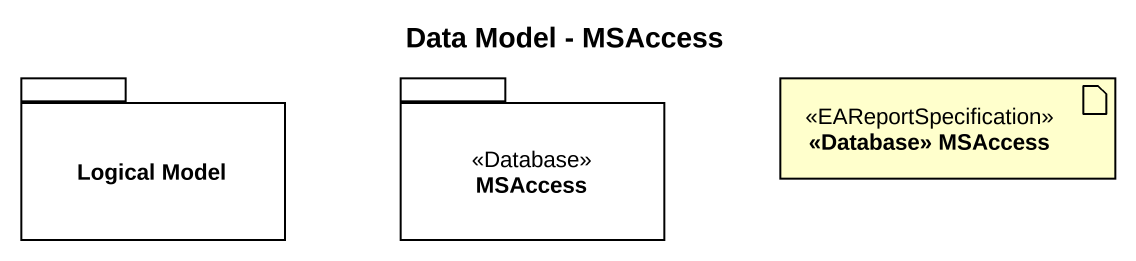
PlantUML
@startuml
title Data Model - MSAccess
package "Logical Model" as Logical_Model {
}
package MSAccess <<Database>> {
}
artifact "<<Database>> MSAccess" as Database_MSAccess <<EAReportSpecification>>
@enduml
